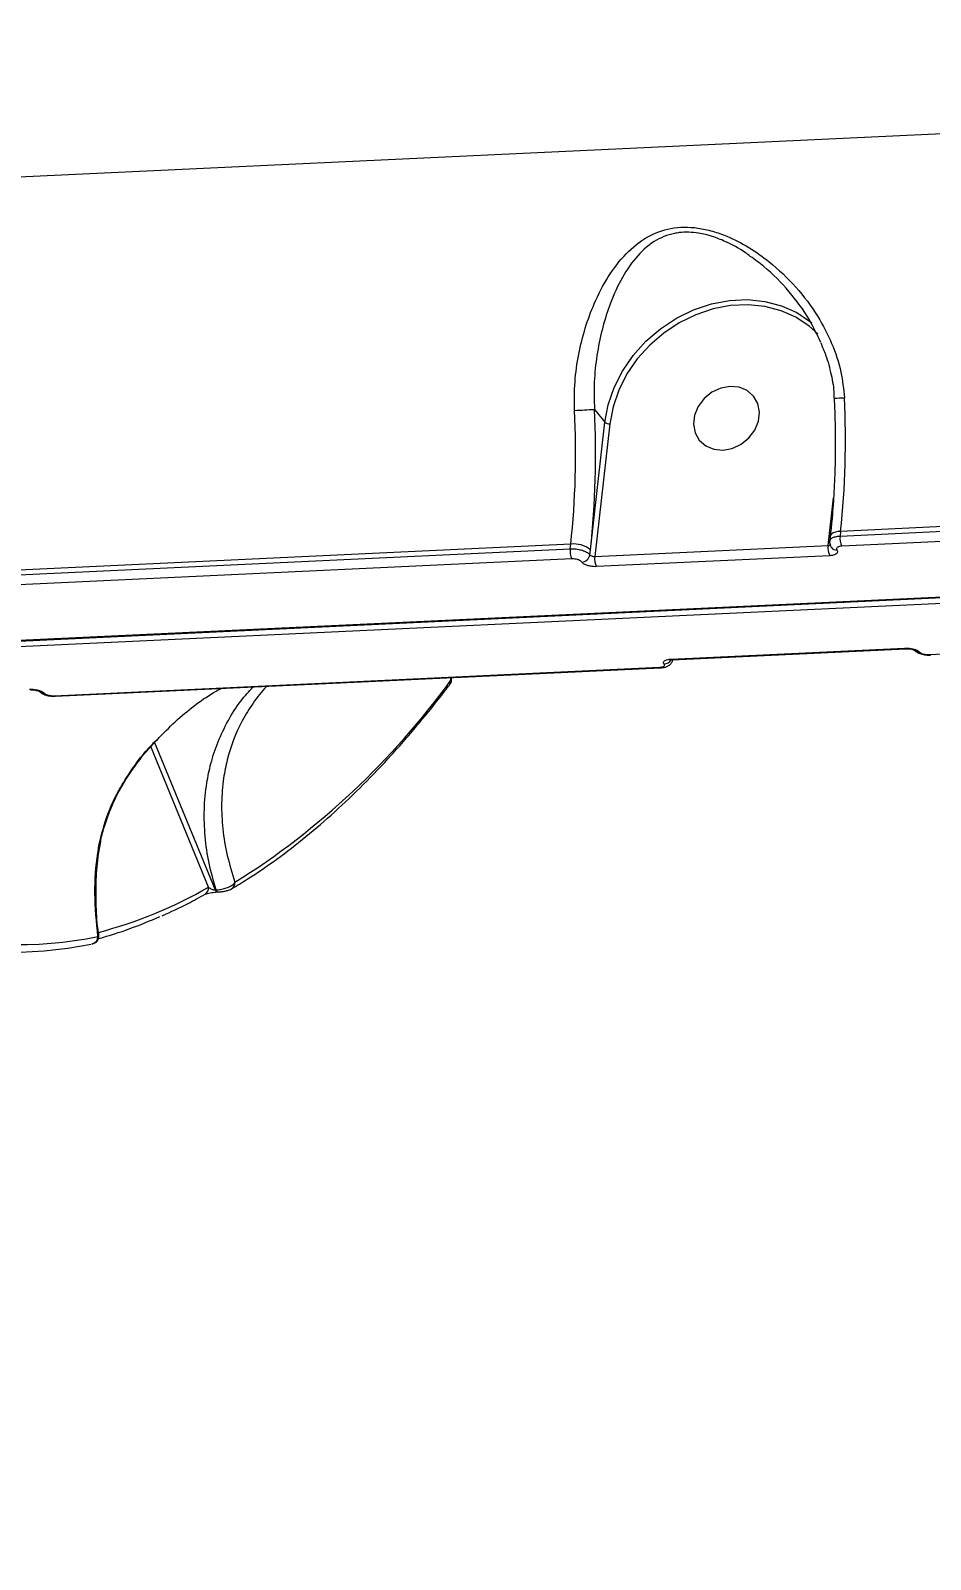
# Model space of a CAD drawing. Header units: millimetres. Extents: x -7151 to 6134, y -5040 to 5562.
# Drawn here: x -2118.9 to -2003.1, y -297.1 to -100.4 of the extents above; entities that cross this region are included whole.
import ezdxf

# ---------------------------------------------------------------- set-up
doc = ezdxf.new("R2010")
doc.units = ezdxf.units.MM
for name, color, linetype in [('DIKOM_ОБЪЕКТ', 7, 'Continuous'), ('DIKOM_РАЗМЕР_ЗОНА', 7, 'Continuous'), ('DIKOM_РАЗМЕР_ОБЪЕКТА', 7, 'Continuous')]:
    doc.layers.add(name, color=color, linetype=linetype)
doc.styles.add('style1', font='arial.ttf', dxfattribs={"width": 0.8})
doc.dimstyles.new('1-50', dxfattribs={"dimtxt": 300, "dimasz": 200, "dimexe": 100, "dimexo": 0, "dimgap": 100, "dimtad": 1, "dimtxsty": 'style1', "dimcen": 200, "dimclrd": 7, "dimclre": 7, "dimclrt": 7, "dimadec": 1, "dimazin": 2, "dimtfac": 1, "dimtmove": 0, "dimatfit": 2, "dimfxl": 0, "dimlwd": 25, "dimlwe": 18, "dimarcsym": 0})

# ---------------------------------------------------------------- blocks, each defined once
blk = doc.blocks.new('*D0')
at = {"layer": 'Defpoints', "color": 0, "transparency": 16777216}
for p in [(4133.55, 168.74), (-4567.47, -1241.13), (4133.55, -4153.12)]:
    blk.add_point(p, dxfattribs=at)
at = {"layer": 'DIKOM_РАЗМЕР_ОБЪЕКТА', "color": 7, "lineweight": 18, "transparency": 16777216}
for p, q in [((4133.55, 168.74), (4133.55, -4253.12)), ((-4567.47, -1241.13), (-4567.47, -4253.12))]:
    blk.add_line(p, q, dxfattribs=at)
at = {"layer": 'DIKOM_РАЗМЕР_ОБЪЕКТА', "color": 7, "lineweight": 25, "transparency": 16777216}
blk.add_line((-4367.47, -4153.12), (3933.55, -4153.12), dxfattribs=at)
at = {"layer": 'DIKOM_РАЗМЕР_ОБЪЕКТА', "color": 7, "transparency": 16777216}
for points in [[(-4367.47, -4119.79), (-4367.47, -4186.45), (-4567.47, -4153.12)], [(3933.55, -4119.79), (3933.55, -4186.45), (4133.55, -4153.12)]]:
    blk.add_solid(points, dxfattribs=at)
at = {"layer": 'DIKOM_РАЗМЕР_ОБЪЕКТА', "color": 7, "transparency": 16777216, "insert": (150.61, -3899.95), "char_height": 300, "attachment_point": 5, "style": 'style1'}
blk.add_mtext('8700', dxfattribs=at)
blk = doc.blocks.new('*D3')
at = {"layer": 'Defpoints', "color": 0, "transparency": 16777216}
for p in [(6133.55, 253.24), (-5802.46, -2467.19), (6133.55, -4939.78)]:
    blk.add_point(p, dxfattribs=at)
at = {"layer": 'DIKOM_РАЗМЕР_ЗОНА', "color": 7, "lineweight": 18, "transparency": 16777216}
for p, q in [((6133.55, 253.24), (6133.55, -5039.78)), ((-5802.46, -2467.19), (-5802.46, -5039.78))]:
    blk.add_line(p, q, dxfattribs=at)
at = {"layer": 'DIKOM_РАЗМЕР_ЗОНА', "color": 7, "lineweight": 25, "transparency": 16777216}
blk.add_line((-5602.46, -4939.78), (5933.55, -4939.78), dxfattribs=at)
at = {"layer": 'DIKOM_РАЗМЕР_ЗОНА', "color": 7, "transparency": 16777216}
for points in [[(-5602.46, -4906.44), (-5602.46, -4973.11), (-5802.46, -4939.78)], [(5933.55, -4906.44), (5933.55, -4973.11), (6133.55, -4939.78)]]:
    blk.add_solid(points, dxfattribs=at)
at = {"layer": 'DIKOM_РАЗМЕР_ЗОНА', "color": 7, "transparency": 16777216, "insert": (186.61, -4686.61), "char_height": 300, "attachment_point": 5, "style": 'style1'}
blk.add_mtext('11950', dxfattribs=at)

msp = doc.modelspace()

# ---------------------------------------------------------------- linework, layer by layer
at = {"layer": 'DIKOM_ОБЪЕКТ', "color": 7, "linetype": 'Continuous', "lineweight": 15}
for p, q in [((-2147.236, -120.472), (-1818.925, -105.031)), ((-2046.334, -149.114), (-2044.994, -150.772)), ((-2046.85, -167.172), (-2044.994, -150.772)), ((-2044.359, -150.954), (-2046.293, -168.042)), ((-2197.339, -182.436), (-1743.331, -161.084)), ((-2197.187, -182.525), (-1743.181, -161.172)), ((-2016.276, -166.63), (-2015.583, -160.501)), ((-1936.824, -161.148), (-2014.68, -164.81)), ((-1742.668, -161.904), (-2196.675, -183.257)), ((-2014.749, -165.411), (-1936.892, -161.749)), ((-1936.677, -163.053), (-2014.534, -166.714)), ((-2014.68, -164.81), (-2014.749, -165.411)), ((-2127.312, -170.705), (-2049.456, -167.043)), ((-2049.387, -166.442), (-2127.244, -170.104)), ((-2049.456, -167.043), (-2049.387, -166.442)), ((-2046.922, -167.809), (-2046.85, -167.172)), ((-2046.293, -168.042), (-2016.276, -166.63)), ((-2016.006, -165.403), (-2016.077, -166.027)), ((-2049.241, -168.347), (-2127.098, -172.008)), ((-2016.06, -167.936), (-2046.077, -169.348)), ((-2003.258, -180.66), (-1925.402, -176.998)), ((-2036.459, -181.242), (-2006.442, -179.83)), ((-2036.321, -181.316), (-2006.303, -179.904)), ((-2115.822, -185.954), (-2037.965, -182.292)), ((-2115.685, -186.025), (-2037.829, -182.364)), ((-2064.802, -183.951), (-2064.814, -183.633)), ((-2095.981, -210.578), (-2103.411, -192.499)), ((-2102.906, -191.951), (-2095.104, -210.934)), ((-2095.104, -210.934), (-2095.007, -210.93)), ((-2094.853, -211.202), (-2094.756, -211.198)), ((-2094.753, -211.196), (-2094.603, -211.184))]:
    msp.add_line(p, q, dxfattribs=at)
at = {"layer": 'DIKOM_ОБЪЕКТ', "color": 7, "linetype": 'Continuous', "lineweight": 15, "flags": 128}
for points in [[(-2044.994, -150.772), (-2044.567, -148.522), (-2043.805, -146.307), (-2042.723, -144.175), (-2041.346, -142.174), (-2039.705, -140.349), (-2037.836, -138.74), (-2035.781, -137.384), (-2033.587, -136.311), (-2031.301, -135.545), (-2028.976, -135.102), (-2026.663, -134.993), (-2024.413, -135.221), (-2022.277, -135.779), (-2020.304, -136.657), (-2018.536, -137.833), (-2018.374, -137.964)], [(-2017.622, -139.385), (-2018.703, -138.407), (-2020.418, -137.267), (-2022.332, -136.416), (-2024.402, -135.875), (-2026.584, -135.654), (-2028.827, -135.76), (-2031.082, -136.189), (-2033.298, -136.932), (-2035.426, -137.973), (-2037.418, -139.288), (-2039.23, -140.847), (-2040.822, -142.617), (-2042.157, -144.557), (-2043.206, -146.625), (-2043.946, -148.773), (-2044.359, -150.954)], [(-2029.815, -154.35), (-2028.607, -154.127), (-2027.459, -153.591), (-2026.464, -152.784), (-2025.704, -151.771), (-2025.239, -150.635), (-2025.106, -149.468), (-2025.318, -148.364), (-2025.857, -147.413), (-2026.678, -146.691), (-2027.716, -146.257), (-2028.887, -146.147), (-2030.095, -146.369), (-2031.242, -146.905), (-2032.237, -147.713), (-2032.998, -148.725), (-2033.463, -149.861), (-2033.595, -151.028), (-2033.383, -152.133), (-2032.845, -153.084), (-2032.023, -153.806), (-2030.985, -154.239), (-2029.815, -154.35)], [(-2014.68, -164.81), (-2015.034, -164.843), (-2015.348, -164.906), (-2015.611, -164.997), (-2015.813, -165.112), (-2015.946, -165.247), (-2016.005, -165.396), (-2016.006, -165.403)], [(-2095.104, -210.934), (-2095.07, -211.009), (-2095.033, -211.073), (-2094.995, -211.125), (-2094.954, -211.164), (-2094.914, -211.19), (-2094.873, -211.202), (-2094.853, -211.202)], [(-2095.007, -210.93), (-2094.973, -211.005), (-2094.936, -211.069), (-2094.898, -211.121), (-2094.858, -211.16), (-2094.817, -211.185), (-2094.776, -211.197), (-2094.753, -211.198)]]:
    msp.add_lwpolyline(points, dxfattribs=at)
at = {"layer": 'DIKOM_ОБЪЕКТ', "color": 7, "linetype": 'Continuous', "lineweight": 15}
for centre, radius, start, end in [((-2156.676, -154.772), 107.921, 353.79221, 2.93617), ((-2061.504, 125.111), 274.644, 272.63119, 273.16647), ((-2159.467, -154.918), 113.282, 353.79006, 2.93681), ((-2016.797, -101.605), 46.081, 271.61189, 273.24446), ((-2122.009, -153.136), 107.962, 353.79235, 2.93285), ((-2044.454, -150.088), 0.871, 231.68416, 276.22403), ((-2047.33, -167.363), 2.149, 171.45745, 207.24253), ((-2049.009, -169.901), 3.479, 51.64823, 96.24976), ((-2014.163, -166.951), 2.137, 171.35228, 207.43281), ((-2015.209, -166.413), 0.794, 217.96406, 274.64025), ((-2012.623, -165.73), 2.149, 171.45728, 207.24271), ((-2048.038, -167.618), 1.133, 273.16764, 350.25023), ((-2044.18, -168.363), 2.137, 171.35218, 207.4327), ((-2006.303, -179.737), 0.167, 213.97775, 271.0267), ((-2004.587, -179.51), 0.821, 226.84117, 273.85259), ((-2003.121, -180.564), 0.167, 214.77906, 269.94531), ((-2037.828, -182.197), 0.167, 214.78224, 268.8818), ((-2037.437, -180.762), 1.114, 273.81102, 328.80463), ((-2036.32, -181.148), 0.168, 214.08432, 269.67781), ((-2145.513, -125.589), 99.601, 302.10815, 324.12971), ((-2065.594, -184.055), 0.799, 323.23769, 7.47567), ((-2117.151, -184.804), 0.821, 226.84272, 273.85103), ((-2115.685, -185.859), 0.166, 214.68724, 269.87259), ((-2093.482, -210.012), 0.91, 301.52623, 3.53551), ((-2124.91, -160.362), 57.952, 284.77949, 299.94559), ((-2096.898, -210.697), 0.924, 300.71965, 7.41422), ((-2125.191, -163.186), 56.08, 285.61758, 294.16141), ((-2120.405, -167.244), 50.727, 254.09952, 281.60678), ((-2121.302, -168.104), 50.838, 254.09928, 281.60696), ((-2111.149, -216.958), 0.951, 283.16556, 1.43665)]:
    msp.add_arc(centre, radius, start, end, dxfattribs=at)
for points, knots in [([(-2048.896, -149.244), (-2048.907, -148.019), (-2048.929, -145.566), (-2048.406, -141.993), (-2047.566, -138.614), (-2046.32, -135.239), (-2044.637, -131.975), (-2042.389, -129.039), (-2039.741, -126.872), (-2037.071, -125.846), (-2034.809, -125.628), (-2032.991, -125.743), (-2031.129, -126.153), (-2028.898, -126.947), (-2026.422, -128.236), (-2023.399, -130.375), (-2020.337, -133.288), (-2017.657, -136.863), (-2015.739, -140.577), (-2014.545, -144.112), (-2014.301, -146.509), (-2014.189, -147.612)], [0, 0, 0, 0, 0.0554762, 0.1110242, 0.1664976, 0.2220072, 0.2900253, 0.3579653, 0.4226771, 0.4774076, 0.505248, 0.533094, 0.5627077, 0.5923736, 0.6404303, 0.6885829, 0.7603262, 0.8320606, 0.8909999, 0.9498666, 1, 1, 1, 1]), ([(-2026.286, -129.425), (-2026.49, -129.268), (-2027.489, -128.502), (-2029.148, -127.629), (-2031.199, -126.813), (-2033.195, -126.323), (-2034.859, -126.274), (-2036.326, -126.513), (-2037.442, -126.855), (-2039.235, -127.797), (-2041.173, -129.618), (-2043.029, -132.469), (-2044.407, -135.619), (-2045.405, -138.888), (-2046.053, -142.125), (-2046.434, -145.561), (-2046.368, -147.919), (-2046.334, -149.114)], [0, 0, 0, 0, 0.0190725, 0.0934432, 0.1366966, 0.1811201, 0.2447039, 0.2616391, 0.3013188, 0.3423046, 0.4402468, 0.5445883, 0.651796, 0.7382932, 0.8262932, 0.9119357, 1, 1, 1, 1]), ([(-2017.221, -140.51), (-2017.686, -139.524), (-2018.79, -137.182), (-2021.259, -133.88), (-2023.858, -131.17), (-2025.696, -129.849), (-2026.286, -129.425)], [0, 0, 0, 0, 0.2246055, 0.5333246, 0.8501713, 1, 1, 1, 1]), ([(-2017.235, -140.569), (-2017.012, -141.079), (-2016.433, -142.4), (-2015.871, -144.625), (-2015.523, -146.499), (-2015.526, -147.507), (-2015.527, -147.667)], [0, 0, 0, 0, 0.22766864, 0.58905732, 0.93467236, 1, 1, 1, 1]), ([(-2015.501, -147.667), (-2015.473, -148.295), (-2015.393, -150.116), (-2015.342, -153.128), (-2015.385, -156.669), (-2015.538, -160.143), (-2015.755, -163.054), (-2015.939, -164.774), (-2016.006, -165.403)], [0, 0, 0, 0, 0.1030429, 0.2991755, 0.4953021, 0.6913134, 0.8871494, 1, 1, 1, 1]), ([(-2049.456, -167.043), (-2049.315, -167.041), (-2048.958, -167.035), (-2048.352, -167.113), (-2047.727, -167.283), (-2047.206, -167.524), (-2047.017, -167.714), (-2046.922, -167.809)], [0, 0, 0, 0, 0.1408507, 0.3555266, 0.5703875, 0.7851883, 1, 1, 1, 1]), ([(-2016.276, -166.63), (-2016.225, -166.625), (-2016.123, -166.614), (-2016.012, -166.564), (-2015.949, -166.507), (-2015.949, -166.464), (-2015.948, -166.45)], [0, 0, 0, 0, 0.2833141, 0.5671177, 0.851705, 1, 1, 1, 1]), ([(-2016.061, -166.027), (-2016.07, -166.059), (-2016.116, -166.24), (-2016.04, -166.565), (-2015.896, -166.795), (-2015.831, -166.898)], [0, 0, 0, 0, 0.1074778, 0.5970823, 1, 1, 1, 1]), ([(-2016.048, -166.031), (-2016.048, -165.982), (-2016.047, -165.839), (-2015.8, -165.644), (-2015.361, -165.469), (-2014.953, -165.43), (-2014.749, -165.411)], [0, 0, 0, 0, 0.147681, 0.4318408, 0.7160026, 1, 1, 1, 1]), ([(-2014.534, -166.714), (-2014.636, -166.724), (-2014.839, -166.744), (-2015.064, -166.834), (-2015.193, -166.957), (-2015.213, -167.088), (-2015.164, -167.171), (-2015.144, -167.205)], [0, 0, 0, 0, 0.2142632, 0.4286305, 0.6432434, 0.8581728, 1, 1, 1, 1]), ([(-2047.976, -168.749), (-2048.023, -168.699), (-2048.117, -168.6), (-2048.377, -168.474), (-2048.689, -168.384), (-2048.992, -168.343), (-2049.171, -168.346), (-2049.241, -168.347)], [0, 0, 0, 0, 0.21512, 0.4302435, 0.6449419, 0.8595015, 1, 1, 1, 1]), ([(-2046.077, -169.348), (-2046.183, -169.349), (-2046.45, -169.353), (-2046.904, -169.293), (-2047.373, -169.159), (-2047.763, -168.972), (-2047.905, -168.823), (-2047.976, -168.749)], [0, 0, 0, 0, 0.1406441, 0.3550868, 0.5698379, 0.7849121, 1, 1, 1, 1]), ([(-2046.922, -167.809), (-2046.899, -167.838), (-2046.853, -167.895), (-2046.724, -167.968), (-2046.568, -168.019), (-2046.417, -168.043), (-2046.328, -168.042), (-2046.293, -168.042)], [0, 0, 0, 0, 0.21538482, 0.43050299, 0.6453157, 0.85928271, 1, 1, 1, 1]), ([(-2015.144, -167.205), (-2015.115, -167.254), (-2015.041, -167.379), (-2015.072, -167.574), (-2015.265, -167.758), (-2015.601, -167.892), (-2015.907, -167.921), (-2016.06, -167.936)], [0, 0, 0, 0, 0.1418398, 0.3566774, 0.5712584, 0.7856141, 1, 1, 1, 1]), ([(-2006.442, -179.83), (-2006.336, -179.828), (-2006.069, -179.823), (-2005.613, -179.872), (-2005.142, -179.984), (-2004.748, -180.142), (-2004.604, -180.267), (-2004.532, -180.33)], [0, 0, 0, 0, 0.1407006, 0.3551434, 0.5698467, 0.7849113, 1, 1, 1, 1]), ([(-2006.3, -179.907), (-2006.26, -179.905), (-2006.131, -179.897), (-2005.867, -179.914), (-2005.57, -179.961), (-2005.335, -180.026), (-2005.196, -180.081), (-2005.142, -180.113), (-2005.146, -180.11), (-2005.148, -180.108)], [0, 0, 0, 0, 0.0898674, 0.2866468, 0.4978598, 0.6770166, 0.8264754, 0.9497036, 1, 1, 1, 1]), ([(-2005.179, -180.059), (-2005.165, -180.081), (-2005.082, -180.212), (-2004.798, -180.388), (-2004.342, -180.6), (-2003.731, -180.732), (-2003.318, -180.725), (-2003.128, -180.721)], [0, 0, 0, 0, 0.0361826, 0.2119825, 0.4662806, 0.7532785, 1, 1, 1, 1]), ([(-2004.532, -180.33), (-2004.484, -180.371), (-2004.388, -180.455), (-2004.125, -180.559), (-2003.811, -180.632), (-2003.507, -180.665), (-2003.329, -180.661), (-2003.258, -180.66)], [0, 0, 0, 0, 0.21510988, 0.43004828, 0.64509096, 0.85960142, 1, 1, 1, 1]), ([(-2037.965, -182.292), (-2037.864, -182.283), (-2037.66, -182.265), (-2037.437, -182.187), (-2037.31, -182.082), (-2037.292, -181.972), (-2037.343, -181.902), (-2037.363, -181.874)], [0, 0, 0, 0, 0.2141989, 0.4285255, 0.6431101, 0.858075, 1, 1, 1, 1]), ([(-2037.832, -182.359), (-2037.789, -182.358), (-2037.495, -182.353), (-2037.069, -182.251), (-2036.608, -181.978), (-2036.314, -181.618), (-2036.256, -181.342), (-2036.228, -181.209)], [0, 0, 0, 0, 0.0568365, 0.3867759, 0.6224725, 0.8186442, 1, 1, 1, 1]), ([(-2037.363, -181.874), (-2037.393, -181.832), (-2037.47, -181.726), (-2037.442, -181.559), (-2037.252, -181.401), (-2036.917, -181.283), (-2036.612, -181.256), (-2036.459, -181.242)], [0, 0, 0, 0, 0.1417962, 0.356694, 0.5712607, 0.7856737, 1, 1, 1, 1]), ([(-2036.677, -181.372), (-2036.676, -181.371), (-2036.672, -181.369), (-2036.593, -181.346), (-2036.472, -181.325), (-2036.36, -181.32), (-2036.317, -181.318)], [0, 0, 0, 0, 0.2049965, 0.4536505, 0.786515, 1, 1, 1, 1]), ([(-2095.007, -210.93), (-2095.332, -209.778), (-2095.981, -207.475), (-2096.47, -204.012), (-2096.583, -200.565), (-2096.292, -197.438), (-2095.681, -194.538), (-2094.802, -191.862), (-2093.507, -189.157), (-2092.028, -186.786), (-2090.789, -185.409), (-2090.269, -184.83)], [0, 0, 0, 0, 0.1219763, 0.2439482, 0.3691831, 0.4944127, 0.5888679, 0.6976931, 0.8065048, 0.9186767, 1, 1, 1, 1]), ([(-2088.51, -184.747), (-2088.512, -184.749), (-2089.164, -185.423), (-2090.279, -186.877), (-2092.188, -189.949), (-2093.417, -193.213), (-2094.124, -196.806), (-2094.357, -199.769), (-2094.194, -203.097), (-2093.647, -206.5), (-2092.931, -208.804), (-2092.573, -209.956)], [0, 0, 0, 0, 0.00029442, 0.10065428, 0.20103631, 0.40728662, 0.49987847, 0.62318808, 0.74650436, 0.87325256, 1, 1, 1, 1]), ([(-2093.008, -210.79), (-2092.334, -210.382), (-2090.386, -209.204), (-2087.192, -207.018), (-2083.439, -204.132), (-2079.731, -200.937), (-2076.068, -197.438), (-2072.453, -193.639), (-2068.951, -189.613), (-2066.464, -186.511), (-2065.159, -184.802), (-2064.953, -184.533)], [0, 0, 0, 0, 0.068862, 0.1992677, 0.3297703, 0.460392, 0.5911067, 0.7218977, 0.8527419, 0.9767624, 1, 1, 1, 1]), ([(-2064.969, -184.51), (-2064.918, -184.453), (-2064.778, -184.295), (-2064.687, -183.981), (-2064.719, -183.753), (-2064.732, -183.668)], [0, 0, 0, 0, 0.25866275, 0.72038149, 1, 1, 1, 1]), ([(-2064.802, -183.951), (-2064.738, -183.856), (-2064.673, -183.76), (-2064.711, -183.68), (-2064.711, -183.68)], [0, 0, 0, 0, 0.99577147, 1, 1, 1, 1]), ([(-2119.006, -185.124), (-2118.9, -185.122), (-2118.633, -185.117), (-2118.177, -185.166), (-2117.706, -185.278), (-2117.312, -185.436), (-2117.168, -185.561), (-2117.095, -185.624)], [0, 0, 0, 0, 0.1405002, 0.3551394, 0.569837, 0.7848362, 1, 1, 1, 1]), ([(-2118.864, -185.201), (-2118.823, -185.199), (-2118.694, -185.191), (-2118.431, -185.208), (-2118.134, -185.255), (-2117.898, -185.32), (-2117.76, -185.375), (-2117.705, -185.407), (-2117.71, -185.404), (-2117.712, -185.402)], [0, 0, 0, 0, 0.0899397, 0.2867246, 0.4979739, 0.6771357, 0.8264785, 0.9498569, 1, 1, 1, 1]), ([(-2117.743, -185.353), (-2117.729, -185.375), (-2117.646, -185.506), (-2117.361, -185.681), (-2116.906, -185.894), (-2116.295, -186.026), (-2115.882, -186.019), (-2115.692, -186.015)], [0, 0, 0, 0, 0.0360454, 0.2120614, 0.4663991, 0.7534417, 1, 1, 1, 1]), ([(-2117.095, -185.624), (-2117.047, -185.665), (-2116.951, -185.749), (-2116.689, -185.853), (-2116.374, -185.926), (-2116.07, -185.959), (-2115.892, -185.955), (-2115.822, -185.954)], [0, 0, 0, 0, 0.21510988, 0.43004828, 0.64509096, 0.85960142, 1, 1, 1, 1]), ([(-2102.308, -191.319), (-2101.533, -190.543), (-2099.295, -188.301), (-2096.556, -186.209), (-2094.587, -185.136), (-2094.379, -185.023)], [0, 0, 0, 0, 0.3216418, 0.9285715, 1, 1, 1, 1]), ([(-2110.071, -205.23), (-2109.736, -203.821), (-2109.191, -201.533), (-2107.676, -198.335), (-2105.855, -195.371), (-2104.052, -192.969), (-2102.635, -191.628), (-2102.308, -191.319)], [0, 0, 0, 0, 0.2873175, 0.4662725, 0.6493256, 0.9192581, 1, 1, 1, 1]), ([(-2109.871, -204.92), (-2109.853, -204.798), (-2109.747, -204.064), (-2109.336, -202.613), (-2108.626, -200.599), (-2107.66, -198.518), (-2106.452, -196.427), (-2104.977, -194.335), (-2103.589, -192.621), (-2102.627, -191.658), (-2102.311, -191.343)], [0, 0, 0, 0, 0.0271252, 0.1624198, 0.3017211, 0.446849, 0.5968864, 0.7507273, 0.9183048, 1, 1, 1, 1]), ([(-2110.199, -216.934), (-2110.384, -215.086), (-2110.747, -211.46), (-2110.448, -207.574), (-2110.123, -205.553), (-2110.071, -205.23)], [0, 0, 0, 0, 0.4665345, 0.9150133, 1, 1, 1, 1]), ([(-2110.069, -216.742), (-2110.087, -216.643), (-2110.305, -215.401), (-2110.449, -213.02), (-2110.458, -209.636), (-2110.25, -206.929), (-2109.947, -205.392), (-2109.857, -204.934)], [0, 0, 0, 0, 0.0247103, 0.309097, 0.5940948, 0.8790983, 1, 1, 1, 1]), ([(-2110.071, -205.23), (-2110.059, -205.219), (-2109.96, -205.126), (-2109.924, -205.014), (-2109.892, -204.915)], [0, 0, 0, 0, 0.1218312, 1, 1, 1, 1]), ([(-2095.007, -210.93), (-2094.918, -210.926), (-2094.624, -210.914), (-2094.109, -210.826), (-2093.497, -210.634), (-2092.964, -210.359), (-2092.683, -210.114), (-2092.588, -209.978), (-2092.573, -209.956)], [0, 0, 0, 0, 0.08917934, 0.29360223, 0.4896028, 0.7163497, 0.95457046, 1, 1, 1, 1]), ([(-2101.923, -214.259), (-2100.818, -213.754), (-2098.976, -212.912), (-2097.154, -211.897), (-2096.426, -211.491)], [0, 0, 0, 0, 0.5999627, 1, 1, 1, 1]), ([(-2096.426, -211.492), (-2096.427, -211.492), (-2096.436, -211.498), (-2096.386, -211.472), (-2096.245, -211.424), (-2095.959, -211.348), (-2095.577, -211.276), (-2095.199, -211.227), (-2094.936, -211.204), (-2094.829, -211.202), (-2094.811, -211.202)], [0, 0, 0, 0, 0.0119412, 0.1193976, 0.2696577, 0.4758638, 0.6704779, 0.832575, 0.9719718, 1, 1, 1, 1]), ([(-2095.981, -210.578), (-2095.919, -210.629), (-2095.809, -210.719), (-2095.594, -210.829), (-2095.412, -210.893), (-2095.274, -210.923), (-2095.182, -210.935), (-2095.127, -210.935), (-2095.104, -210.934)], [0, 0, 0, 0, 0.3509466, 0.6183248, 0.8030189, 0.8793873, 0.9493301, 1, 1, 1, 1]), ([(-2094.603, -211.184), (-2094.525, -211.179), (-2094.302, -211.164), (-2093.915, -211.102), (-2093.452, -210.985), (-2093.178, -210.909), (-2093.013, -210.791), (-2093.006, -210.786)], [0, 0, 0, 0, 0.1237949, 0.3567445, 0.6120801, 0.9839808, 1, 1, 1, 1]), ([(-2110.933, -217.882), (-2110.903, -217.876), (-2110.833, -217.862), (-2110.68, -217.811), (-2110.481, -217.703), (-2110.278, -217.517), (-2110.119, -217.238), (-2110.046, -216.957), (-2110.086, -216.793), (-2110.097, -216.746)], [0, 0, 0, 0, 0.0917903, 0.2124004, 0.341386, 0.5054527, 0.7002222, 0.9144468, 1, 1, 1, 1]), ([(-2110.199, -216.934), (-2110.136, -216.883), (-2110.056, -216.817), (-2110.092, -216.761), (-2110.101, -216.748)], [0, 0, 0, 0, 0.7717078, 1, 1, 1, 1])]:
    msp.add_open_spline(points, degree=3, knots=knots, dxfattribs=at)

# ---------------------------------------------------------------- dimensions: what is measured, and where the dimension line sits
at = {"layer": 'DIKOM_РАЗМЕР_ЗОНА'}
dim = msp.add_linear_dim(base=(6133.546, -4939.778), p1=(-5802.455, -2467.185), p2=(6133.546, 253.243), text='11950', dimstyle='1-50', dxfattribs=at)
dim.commit()
dim.dimension.update_dxf_attribs({"geometry": '*D3', "text_midpoint": (186.606, -4939.778), "dimtype": 160})
at = {"layer": 'DIKOM_РАЗМЕР_ОБЪЕКТА'}
dim = msp.add_linear_dim(base=(4133.546, -4153.121), p1=(-4567.472, -1241.128), p2=(4133.546, 168.743), text='8700', dimstyle='1-50', dxfattribs=at)
dim.commit()
dim.dimension.update_dxf_attribs({"geometry": '*D0', "text_midpoint": (150.606, -4153.121), "dimtype": 160})

doc.saveas('drawing.dxf')
